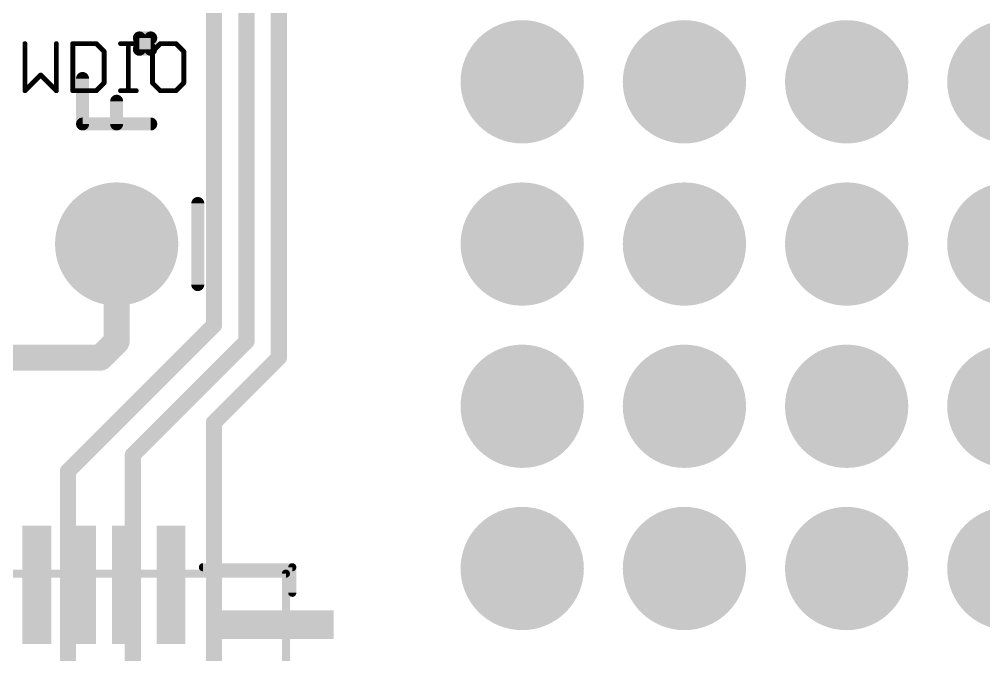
# Model space of a CAD drawing. Extents: x -0.1 to 68.7, y -0.4 to 53.6.
# Drawn here: x 14.99 to 30.09, y 30.4 to 40.35 of the extents above; entities that cross this region are included whole.
import ezdxf

# ---------------------------------------------------------------- set-up
doc = ezdxf.new("R2010")
doc.units = 0
for name, color, linetype in [('1', 12, 'CONTINUOUS'), ('16', 132, 'CONTINUOUS'), ('17', 110, 'CONTINUOUS'), ('18', 110, 'CONTINUOUS'), ('21', 40, 'CONTINUOUS'), ('27', 253, 'CONTINUOUS'), ('51', 253, 'CONTINUOUS')]:
    doc.layers.add(name, color=color, linetype=linetype)

# ---------------------------------------------------------------- blocks, each defined once
blk = doc.blocks.new('RECT')
blk.add_solid([(-0.5, -0.5), (0.5, -0.5), (-0.5, 0.5), (0.5, 0.5)])
blk = doc.blocks.new('ROUNDP')
at = {"const_width": 0.5}
blk.add_lwpolyline([(0, -0.25, 1), (0, 0.25, 1), (0, -0.25)], format="xyb", dxfattribs=at)
blk = doc.blocks.new('ROUNDV')
at = {"const_width": 0.5}
blk.add_lwpolyline([(0, -0.25, 1), (0, 0.25, 1), (0, -0.25)], format="xyb", dxfattribs=at)

msp = doc.modelspace()

# ---------------------------------------------------------------- linework, layer by layer
at = {"layer": '1', "const_width": 0.4064}
for points in [[(16.51, 35.306), (16.51, 36.83)], [(16.256, 35.052), (16.51, 35.306)], [(14.478, 35.052), (16.256, 35.052)]]:
    msp.add_lwpolyline(points, dxfattribs=at)
at = {"layer": '1', "const_width": 0.2032}
for points in [[(16.6116, 36.83, 1), (16.4084, 36.83)], [(16.5818, 35.2342, 1), (16.4382, 35.3778)], [(16.4084, 35.306, 1), (16.6116, 35.306)], [(16.1842, 35.1238, 1), (16.3278, 34.9802)], [(16.256, 34.9504, 1), (16.256, 35.1536)]]:
    msp.add_lwpolyline(points, format="xyb", dxfattribs=at)
at = {"layer": '16', "const_width": 0.254}
for points in [[(18.034, 35.56), (18.034, 44.704)], [(18.542, 43.434), (18.542, 35.306)], [(19.05, 41.656), (19.05, 35.052)], [(15.748, 33.274), (18.034, 35.56)], [(18.542, 35.306), (16.764, 33.528)], [(19.05, 35.052), (18.034, 34.036)], [(18.034, 14.605), (18.034, 34.036)], [(16.764, 33.528), (16.764, 24.892)], [(15.748, 33.274), (15.748, 11.811)]]:
    msp.add_lwpolyline(points, dxfattribs=at)
at = {"layer": '16', "const_width": 0.127}
for points in [[(18.0789, 35.5151, 1), (17.9891, 35.6049)], [(17.9705, 35.56, 1), (18.0975, 35.56)], [(18.4785, 35.306, 1), (18.6055, 35.306)], [(18.5869, 35.2611, 1), (18.4971, 35.3509)], [(18.9865, 35.052, 1), (19.1135, 35.052)], [(19.0949, 35.0071, 1), (19.0051, 35.0969)], [(18.0975, 34.036, 1), (17.9705, 34.036)], [(17.9891, 34.0809, 1), (18.0789, 33.9911)], [(16.8275, 33.528, 1), (16.7005, 33.528)], [(16.7191, 33.5729, 1), (16.8089, 33.4831)], [(15.8115, 33.274, 1), (15.6845, 33.274)], [(15.7031, 33.3189, 1), (15.7929, 33.2291)]]:
    msp.add_lwpolyline(points, format="xyb", dxfattribs=at)
at = {"layer": '21'}
for points, const_width in [([(16.8654, 39.879), (16.8654, 40.0569)], 0.2032), ([(16.8654, 40.0569), (17.0434, 40.0569)], 0.2032), ([(17.0434, 40.0569), (17.0434, 39.879)], 0.2032), ([(17.0434, 39.879), (16.8654, 39.879)], 0.2032), ([(15.9757, 38.7096), (15.9757, 39.4214)], 0.2032), ([(16.5095, 38.7096), (16.5095, 39.0655)], 0.2032), ([(17.0434, 38.7096), (15.9757, 38.7096)], 0.2032), ([(19.26, 31.77), (17.86, 31.77)], 0.127), ([(19.26, 31.37), (19.26, 31.77)], 0.127)]:
    msp.add_lwpolyline(points, dxfattribs=dict(at, const_width=const_width))
for points, const_width in [([(16.8654, 40.1077, 1), (16.8654, 40.0061)], 0.1016), ([(16.9162, 40.0569, 1), (16.8147, 40.0569)], 0.1016), ([(17.0942, 40.0569, 1), (16.9926, 40.0569)], 0.1016), ([(17.0434, 40.0061, 1), (17.0434, 40.1077)], 0.1016), ([(16.8654, 39.9298, 1), (16.8654, 39.8282)], 0.1016), ([(16.8147, 39.879, 1), (16.9162, 39.879)], 0.1016), ([(16.9926, 39.879, 1), (17.0942, 39.879)], 0.1016), ([(17.0434, 39.8282, 1), (17.0434, 39.9298)], 0.1016), ([(16.0265, 39.4214, 1), (15.9249, 39.4214)], 0.1016), ([(16.5603, 39.0655, 1), (16.4587, 39.0655)], 0.1016), ([(15.9757, 38.7604, 1), (15.9757, 38.6588)], 0.1016), ([(17.0434, 38.6588, 1), (17.0434, 38.7604)], 0.1016), ([(15.9249, 38.7096, 1), (16.0265, 38.7096)], 0.1016), ([(16.4587, 38.7096, 1), (16.5603, 38.7096)], 0.1016), ([(17.86, 31.8018, 1), (17.86, 31.7383)], 0.0635), ([(19.2918, 31.77, 1), (19.2283, 31.77)], 0.0635), ([(19.26, 31.7383, 1), (19.26, 31.8018)], 0.0635), ([(19.2283, 31.37, 1), (19.2918, 31.37)], 0.0635)]:
    msp.add_lwpolyline(points, format="xyb", dxfattribs=dict(at, const_width=const_width))
at = {"layer": '27', "const_width": 0.0762}
for points in [[(15.0739, 39.9675), (15.0739, 39.2303)], [(15.5654, 39.2303), (15.5654, 39.9675)], [(15.8223, 39.9675), (15.8223, 39.2303)], [(16.1909, 39.9675), (15.8223, 39.9675)], [(16.3138, 39.8447), (16.1909, 39.9675)], [(16.3138, 39.3532), (16.3138, 39.8447)], [(16.5707, 39.9675), (16.8165, 39.9675)], [(16.6936, 39.2303), (16.6936, 39.9675)], [(17.1926, 39.9675), (17.0697, 39.8447)], [(17.0697, 39.8447), (17.0697, 39.3532)], [(17.4383, 39.9675), (17.1926, 39.9675)], [(17.5612, 39.8447), (17.4383, 39.9675)], [(17.5612, 39.3532), (17.5612, 39.8447)], [(15.0739, 39.2303), (15.3197, 39.476)], [(15.3197, 39.476), (15.5654, 39.2303)], [(15.8223, 39.2303), (16.1909, 39.2303)], [(16.1909, 39.2303), (16.3138, 39.3532)], [(16.5707, 39.2303), (16.8165, 39.2303)], [(17.0697, 39.3532), (17.1926, 39.2303)], [(17.1926, 39.2303), (17.4383, 39.2303)], [(17.4383, 39.2303), (17.5612, 39.3532)]]:
    msp.add_lwpolyline(points, dxfattribs=at)
at = {"layer": '27', "const_width": 0.0381}
for points in [[(15.093, 39.9675, 1), (15.0549, 39.9675)], [(15.5844, 39.9675, 1), (15.5463, 39.9675)], [(15.8223, 39.9866, 1), (15.8223, 39.9485)], [(15.8414, 39.9675, 1), (15.8033, 39.9675)], [(16.2044, 39.981, 1), (16.1775, 39.9541)], [(16.1909, 39.9485, 1), (16.1909, 39.9866)], [(16.3329, 39.8447, 1), (16.2948, 39.8447)], [(16.3003, 39.8312, 1), (16.3273, 39.8581)], [(16.5707, 39.9866, 1), (16.5707, 39.9485)], [(16.7127, 39.9675, 1), (16.6746, 39.9675)], [(16.8165, 39.9485, 1), (16.8165, 39.9866)], [(17.0887, 39.8447, 1), (17.0506, 39.8447)], [(17.0562, 39.8581, 1), (17.0832, 39.8312)], [(17.1926, 39.9866, 1), (17.1926, 39.9485)], [(17.206, 39.9541, 1), (17.1791, 39.981)], [(17.4518, 39.981, 1), (17.4248, 39.9541)], [(17.4383, 39.9485, 1), (17.4383, 39.9866)], [(17.5802, 39.8447, 1), (17.5421, 39.8447)], [(17.5477, 39.8312, 1), (17.5746, 39.8581)], [(15.3331, 39.4895, 1), (15.3062, 39.4626)], [(15.3331, 39.4626, 1), (15.3062, 39.4895)], [(15.8223, 39.2493, 1), (15.8223, 39.2112)], [(16.1909, 39.2112, 1), (16.1909, 39.2493)], [(16.2948, 39.3532, 1), (16.3329, 39.3532)], [(16.3273, 39.3397, 1), (16.3003, 39.3666)], [(16.5707, 39.2493, 1), (16.5707, 39.2112)], [(16.8165, 39.2112, 1), (16.8165, 39.2493)], [(17.0506, 39.3532, 1), (17.0887, 39.3532)], [(17.0832, 39.3666, 1), (17.0562, 39.3397)], [(17.1926, 39.2493, 1), (17.1926, 39.2112)], [(17.4383, 39.2112, 1), (17.4383, 39.2493)], [(17.5421, 39.3532, 1), (17.5802, 39.3532)], [(17.5746, 39.3397, 1), (17.5477, 39.3666)], [(15.0604, 39.2438, 1), (15.0874, 39.2168)], [(15.0549, 39.2303, 1), (15.093, 39.2303)], [(15.5463, 39.2303, 1), (15.5844, 39.2303)], [(15.5519, 39.2168, 1), (15.5789, 39.2438)], [(15.8033, 39.2303, 1), (15.8414, 39.2303)], [(16.1775, 39.2438, 1), (16.2044, 39.2168)], [(16.6746, 39.2303, 1), (16.7127, 39.2303)], [(17.1791, 39.2168, 1), (17.206, 39.2438)], [(17.4248, 39.2438, 1), (17.4518, 39.2168)]]:
    msp.add_lwpolyline(points, format="xyb", dxfattribs=at)
at = {"layer": '51'}
for points, const_width in [([(17.78, 36.195), (17.78, 37.465)], 0.2032), ([(4.41, 31.67), (19.16, 31.67)], 0.127), ([(19.16, 31.67), (19.16, 21.67)], 0.127)]:
    msp.add_lwpolyline(points, dxfattribs=dict(at, const_width=const_width))
for points, const_width in [([(17.8308, 37.465, 1), (17.7292, 37.465)], 0.1016), ([(17.7292, 36.195, 1), (17.8308, 36.195)], 0.1016), ([(19.1917, 31.67, 1), (19.1283, 31.67)], 0.0635), ([(19.16, 31.6383, 1), (19.16, 31.7018)], 0.0635)]:
    msp.add_lwpolyline(points, format="xyb", dxfattribs=dict(at, const_width=const_width))

# ---------------------------------------------------------------- block references
at = {"layer": '1', "xscale": 1.85, "yscale": 0.45}
for p, rotation in [((15.26, 31.495), 90), ((15.96, 31.495), 90), ((16.66, 31.495), 90), ((17.36, 31.495), 90), ((18.985, 30.87), 180)]:
    msp.add_blockref('RECT', p, dxfattribs=dict(at, rotation=rotation))
at = {"layer": '17', "xscale": 1.9304, "yscale": 1.9304, "rotation": 270}
msp.add_blockref('ROUNDP', (16.51, 36.83), dxfattribs=at)
msp.add_blockref('ROUNDP', (16.51, 36.83), dxfattribs=at)
at = {"layer": '18', "xscale": 1.9304, "yscale": 1.9304}
for p in [(22.86, 39.37), (22.86, 39.37), (25.4, 39.37), (25.4, 39.37), (27.94, 39.37), (27.94, 39.37), (30.48, 39.37), (30.48, 39.37), (22.86, 36.83), (22.86, 36.83), (25.4, 36.83), (25.4, 36.83), (27.94, 36.83), (27.94, 36.83), (30.48, 36.83), (30.48, 36.83), (22.86, 34.29), (22.86, 34.29), (25.4, 34.29), (25.4, 34.29), (27.94, 34.29), (27.94, 34.29), (30.48, 34.29), (30.48, 34.29), (22.86, 31.75), (22.86, 31.75), (25.4, 31.75), (25.4, 31.75), (27.94, 31.75), (27.94, 31.75), (30.48, 31.75), (30.48, 31.75)]:
    msp.add_blockref('ROUNDV', p, dxfattribs=at)
at = {"layer": '51', "xscale": 0.508, "yscale": 0.508, "rotation": 180}
msp.add_blockref('RECT', (16.51, 36.83), dxfattribs=at)

doc.saveas('drawing.dxf')
